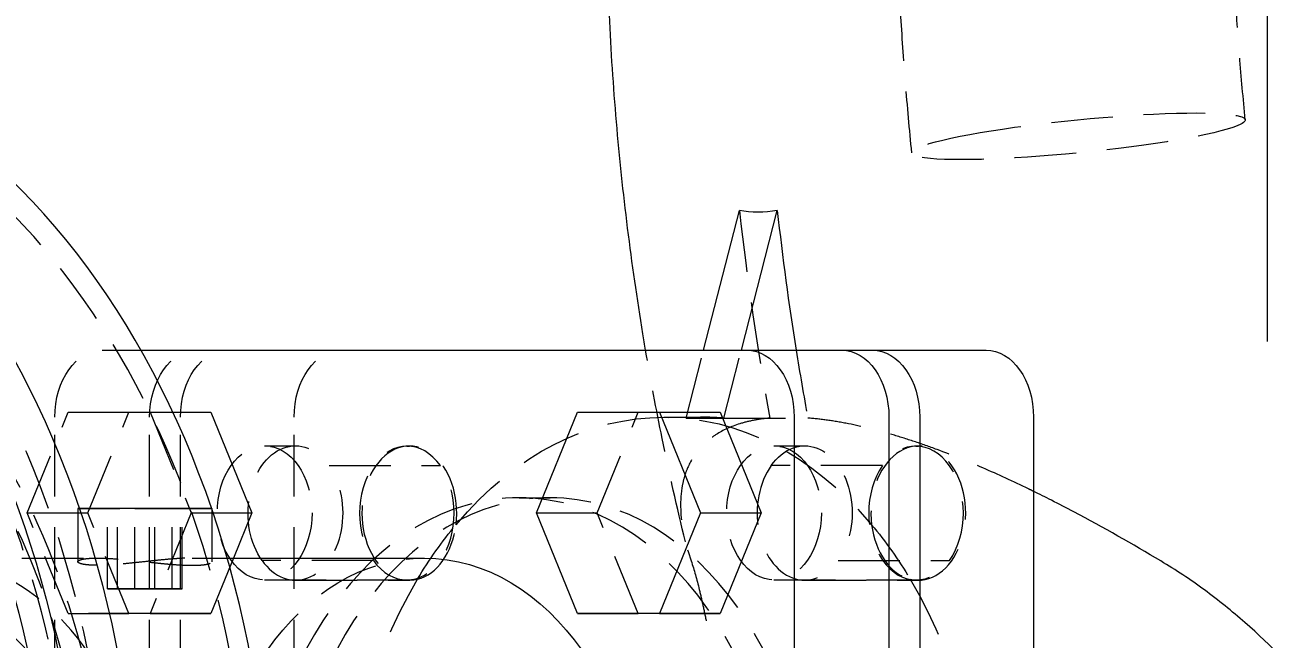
# Model space of a CAD drawing. Header units: millimetres. Extents: x -46397 to 283259, y -8690 to 23983.
# Drawn here: x -39877.8 to -39776.6, y 5323.8 to 5373.6 of the extents above; entities that cross this region are included whole.
import ezdxf

# ---------------------------------------------------------------- set-up
doc = ezdxf.new("R2010")
doc.units = ezdxf.units.MM
doc.linetypes.add('HIDDENX2', pattern=[0.75, 0.5, -0.25])
doc.layers.get('Defpoints').update_dxf_attribs({"lineweight": 0})
doc.layers.add('PHANTOM 2', color=8, linetype='Continuous', lineweight=0)
doc.styles.add('GHI CHÚ 1', font='isocp_IV25.ttf', dxfattribs={"width": 0.8})
doc.dimstyles.new('1-30SCALE', dxfattribs={"dimtxt": 75, "dimasz": 75, "dimexe": 37.5, "dimexo": 30, "dimgap": 30, "dimtad": 1, "dimtoh": 1, "dimdec": 0, "dimdsep": 46, "dimtxsty": 'GHI CHÚ 1', "dimcen": 0.09, "dimclrd": 256, "dimclre": 256, "dimclrt": 2, "dimadec": 0, "dimazin": 0, "dimtfac": 1, "dimtdec": 0, "dimtofl": 0, "dimtmove": 0, "dimatfit": 3, "dimfxl": 1, "dimlwd": 0, "dimlwe": 0, "dimarcsym": 0})

# ---------------------------------------------------------------- blocks, each defined once
blk = doc.blocks.new('A$C84ccd93c')
at = {"color": 3, "linetype": 'HIDDENX2', "lineweight": 0, "ltscale": 100, "extrusion": (6.890185696795332e-16, 1, 0)}
blk.add_line((602.3334846117214, 1954.614315794977), (602.3334846117214, 454.6143157949773), dxfattribs=at)
blk = doc.blocks.new('*D1602')
at = {"layer": 'Defpoints', "color": 0, "transparency": 16777216}
for p in [(-39820.50644374546, 5772.903243825266, -1.499105149169903), (-39366.01306975454, 5772.903243825266), (-39595.04675804672, 5022.903243826394, -1.499105149169903)]:
    blk.add_point(p, dxfattribs=at)
at = {"layer": 'PHANTOM 2', "linetype": 'Continuous', "lineweight": 0, "transparency": 16777216}
for p, q in [((-39790.50644374546, 5772.903243825266), (-39336.01306975454, 5772.903243825266)), ((-39366.01306975454, 5112.903243826394), (-39366.01306975454, 5682.903243825266)), ((-39565.04675804672, 5022.903243826394), (-39336.01306975454, 5022.903243826394))]:
    blk.add_line(p, q, dxfattribs=at)
at = {"layer": 'PHANTOM 2', "transparency": 16777216}
for points in [[(-39381.01306975454, 5682.903243825266), (-39351.01306975454, 5682.903243825266), (-39366.01306975454, 5772.903243825266)], [(-39381.01306975454, 5112.903243826394), (-39351.01306975454, 5112.903243826394), (-39366.01306975454, 5022.903243826394)]]:
    blk.add_solid(points, dxfattribs=at)
at = {"layer": 'PHANTOM 2', "color": 2, "transparency": 16777216, "insert": (-39443.51306975453, 5397.903243825841), "char_height": 95, "attachment_point": 5, "rotation": 90, "style": 'GHI CHÚ 1'}
blk.add_mtext('750', dxfattribs=at)

msp = doc.modelspace()

# ---------------------------------------------------------------- linework, layer by layer
at = {"color": 2, "linetype": 'Continuous', "lineweight": 0, "ltscale": 10, "extrusion": (6.890185696795331e-16, 1, 0)}
for p, q in [((-39822.74831283058, 5347.194576677811, -1.499105149169903), (-39819.83626451346, 5358.509167811159, -1.499105149169903)), ((-39819.67393552099, 5347.194576677811, -1.499105149169903), (-39816.76188720384, 5358.509167811159, -1.499105149169903)), ((-39868.36013086114, 5347.194576677811, -1.499105149169903), (-39819.23883140142, 5347.194576677811, -1.499105149169903)), ((-39819.23880625682, 5347.194576677687, -1.499105149169903), (-39811.55286298302, 5347.194505558032, -1.499105149169903)), ((-39811.54168015232, 5347.194482444264, -1.499105149169903), (-39809.0549565636, 5347.194482444264, -1.499105149169903)), ((-39809.05493141903, 5347.194482444148, -1.499105149169903), (-39799.83179949044, 5347.19439710057, -1.499105149169903)), ((-39865.77616110057, 5342.161996492013, -1.499105149169903), (-39862.69508033036, 5342.161967982126, -1.499105149169903)), ((-39862.69508033036, 5342.161967982126, -1.499105149169903), (-39859.36700698361, 5334.009794069028, -1.499105149169903)), ((-39836.2941957791, 5334.009839585607, -1.499105149169903), (-39832.96604699857, 5342.162013498705, -1.499105149169903)), ((-39832.96604699857, 5342.162013498705, -1.499105149169903), (-39826.30982487125, 5342.162013498705, -1.499105149169903)), ((-39826.30982487125, 5342.162013498705, -1.499105149169903), (-39821.390821176, 5342.161967982126, -1.499105149169903)), ((-39826.30982487125, 5342.162013498705, -1.499105149169903), (-39822.98175152449, 5334.009839585607, -1.499105149169903)), ((-39821.390821176, 5342.161967982126, -1.499105149169903), (-39818.06274782924, 5334.009794069028, -1.499105149169903)), ((-39815.39588490903, 5341.759794069078, -1.499105149169903), (-39815.39622687551, 5267.846750590349, -1.499105149169903)), ((-39807.7099416352, 5341.75972294943, -1.499105149169903), (-39807.71028360169, 5267.846679470701, -1.499105149169903)), ((-39805.21201007121, 5341.759699835539, -1.499105149169903), (-39805.21235203769, 5267.846656356817, -1.499105149169903)), ((-39795.98887814264, 5341.759614491962, -1.499105149169903), (-39795.98922010913, 5267.846571013232, -1.499105149169903)), ((-39862.60984792316, 5334.36867437958, -1.499105149169903), (-39862.60984844499, 5334.255888058981, -1.499105149169903)), ((-39862.52657136813, 5334.009823305149, -1.499105149169903), (-39859.36700698361, 5334.009794069035, -1.499105149169903)), ((-39859.36700698361, 5334.009794069035, -1.499105149169903), (-39860.86239664815, 5330.346893935372, -1.499105149169903)), ((-39832.96612243235, 5325.857665672508, -1.499105149169903), (-39836.2941957791, 5334.009839585607, -1.499105149169903)), ((-39822.98175152449, 5334.009839585607, -1.499105149169903), (-39826.30990030503, 5325.857665672515, -1.499105149169903)), ((-39822.98175152449, 5334.009839585607, -1.499105149169903), (-39818.06274782924, 5334.009794069035, -1.499105149169903)), ((-39818.06274782924, 5334.009794069035, -1.499105149169903), (-39821.39089660978, 5325.857620155936, -1.499105149169903)), ((-39861.38563804227, 5330.346898777027, -1.499105149169903), (-39845.3709983016, 5330.346750590196, -1.499105149169903)), ((-39826.30990030503, 5325.857665672508, -1.499105149169903), (-39832.96612243235, 5325.857665672508, -1.499105149169903)), ((-39832.96612243235, 5325.857665672508, -1.499105149169903), (-39828.0471187371, 5325.857620155929, -1.499105149169903)), ((-39821.39089660978, 5325.857620155936, -1.499105149169903), (-39828.0471187371, 5325.857620155936, -1.499105149169903)), ((-39826.30990030503, 5325.857665672508, -1.499105149169903), (-39821.39089660978, 5325.857620155929, -1.499105149169903))]:
    msp.add_line(p, q, dxfattribs=at)
at = {"color": 1, "linetype": 'HIDDENX2', "lineweight": 0, "ltscale": 10, "extrusion": (6.890185696795331e-16, 1, 0)}
for p, q in [((-39871.50324566447, 5347.194576677811, -1.499105149169903), (-39868.36013086114, 5347.194576677811, -1.499105149169903)), ((-39863.81730239067, 5347.194505558155, -1.499105149169903), (-39811.5528881276, 5347.194505558155, -1.499105149169903)), ((-39861.31937082668, 5347.194482444264, -1.499105149169903), (-39811.54168015232, 5347.194482444264, -1.499105149169903)), ((-39852.09623889808, 5347.194397100687, -1.499105149169903), (-39799.83182463504, 5347.194397100687, -1.499105149169903)), ((-39824.16359296988, 5341.695589582904, -1.499105149169903), (-39822.74831283058, 5347.194576677811, -1.499105149169903)), ((-39821.08921566029, 5341.695589582904, -1.499105149169903), (-39819.67393552099, 5347.194576677811, -1.499105149169903)), ((-39877.59845493347, 5334.009839585607, -1.499105149169903), (-39874.27030615293, 5342.162013498705, -1.499105149169903)), ((-39875.34658441256, 5267.846750590349, -1.499105149169903), (-39875.34624244607, 5341.759794069078, -1.499105149169903)), ((-39874.27030615293, 5342.162013498705, -1.499105149169903), (-39869.35130245768, 5342.161967982126, -1.499105149169903)), ((-39874.27030615293, 5342.162013498705, -1.499105149169903), (-39867.61408402561, 5342.162013498705, -1.499105149169903)), ((-39872.67945123825, 5334.009794069035, -1.499105149169903), (-39869.35130245768, 5342.161967982126, -1.499105149169903)), ((-39869.35130245768, 5342.161967982126, -1.499105149169903), (-39862.69508033036, 5342.161967982126, -1.499105149169903)), ((-39867.66064113873, 5267.846679470694, -1.499105149169903), (-39867.66029917225, 5341.759722949423, -1.499105149169903)), ((-39867.61408402561, 5342.162013498705, -1.499105149169903), (-39865.77616110057, 5342.161996492013, -1.499105149169903)), ((-39867.61408402561, 5342.162013498705, -1.499105149169903), (-39864.28601067886, 5334.009839585607, -1.499105149169903)), ((-39865.16270957474, 5267.84665635681, -1.499105149169903), (-39865.16236760825, 5341.759699835539, -1.499105149169903)), ((-39855.93957764615, 5267.846571013232, -1.499105149169903), (-39855.93923567969, 5341.759614491962, -1.499105149169903)), ((-39832.96604699857, 5342.162013498705, -1.499105149169903), (-39828.04704330332, 5342.161967982126, -1.499105149169903)), ((-39831.37519208388, 5334.009794069035, -1.499105149169903), (-39828.04704330332, 5342.161967982126, -1.499105149169903)), ((-39828.04704330332, 5342.161967982126, -1.499105149169903), (-39821.390821176, 5342.161967982126, -1.499105149169903)), ((-39825.96388592792, 5341.759614491161, -1.499105149169903), (-39822.60976316119, 5341.759583454756, -1.499105149169903)), ((-39824.16359296988, 5341.695589582897, -1.499105149169903), (-39817.36361622647, 5341.695526661281, -1.499105149169903)), ((-39821.08921566029, 5341.695589582897, -1.499105149169903), (-39814.28923891688, 5341.695526661281, -1.499105149169903)), ((-39858.33723554789, 5339.444505557988, -1.499105149169903), (-39855.83930398393, 5339.444482444097, -1.499105149169903)), ((-39846.79294885122, 5339.422659748069, -1.499105149169903), (-39846.60080026937, 5339.42265797008, -1.499105149169903)), ((-39817.03297639353, 5339.444505557988, -1.499105149169903), (-39814.53504482956, 5339.444482444097, -1.499105149169903)), ((-39805.51943346995, 5339.422659748069, -1.499105149169903), (-39805.3272848881, 5339.42265797008, -1.499105149169903)), ((-39853.11427016542, 5337.841786535219, -1.499105149169903), (-39844.0832868187, 5337.841702969631, -1.499105149169903)), ((-39808.2291604206, 5337.841702969631, -1.499105149169903), (-39817.26014376734, 5337.841786535219, -1.499105149169903)), ((-39837.68500976751, 5335.237983818292, -1.499105149169903), (-39835.18707820351, 5335.237960704409, -1.499105149169903)), ((-39874.27038158671, 5325.857665672508, -1.499105149169903), (-39877.59845493347, 5334.009839585607, -1.499105149169903)), ((-39877.59845493347, 5334.009839585607, -1.499105149169903), (-39872.67945123825, 5334.009794069035, -1.499105149169903)), ((-39873.47941314074, 5334.368724668765, -1.499105149169903), (-39873.47943309287, 5330.056246754425, -1.499105149169903)), ((-39869.35137789146, 5325.857620155936, -1.499105149169903), (-39872.67945123825, 5334.009794069028, -1.499105149169903)), ((-39871.07551687845, 5327.846978173616, -1.499105149169903), (-39871.07548670494, 5334.368717304092, -1.499105149169903)), ((-39868.85674599584, 5334.368717304092, -1.499105149169903), (-39871.07548670497, 5334.368717304092, -1.499105149169903)), ((-39870.26337124105, 5334.368699524176, -1.499105149169903), (-39871.07548670494, 5334.368717304092, -1.499105149169903)), ((-39870.26340141456, 5327.846960393707, -1.499105149169903), (-39870.26337124105, 5334.368699524183, -1.499105149169903)), ((-39867.23251506806, 5334.368681744268, -1.499105149169903), (-39870.26337124105, 5334.368699524183, -1.499105149169903)), ((-39868.85677616936, 5327.846978173616, -1.499105149169903), (-39868.85674599584, 5334.368717304092, -1.499105149169903)), ((-39868.85674599584, 5334.368717304092, -1.499105149169903), (-39865.82588982285, 5334.368699524183, -1.499105149169903)), ((-39864.28601067886, 5334.009839585607, -1.499105149169903), (-39867.61415945939, 5325.857665672515, -1.499105149169903)), ((-39867.23254524157, 5327.846942613792, -1.499105149169903), (-39867.23251506806, 5334.368681744268, -1.499105149169903)), ((-39865.01377435896, 5334.368681744268, -1.499105149169903), (-39867.23251506806, 5334.368681744268, -1.499105149169903)), ((-39865.82591999636, 5327.846960393707, -1.499105149169903), (-39865.82588982285, 5334.368699524183, -1.499105149169903)), ((-39865.82588982285, 5334.368699524176, -1.499105149169903), (-39865.01377435893, 5334.36868174426, -1.499105149169903)), ((-39865.01380453247, 5327.846942613792, -1.499105149169903), (-39865.01377435896, 5334.368681744268, -1.499105149169903)), ((-39864.28601067886, 5334.009839585607, -1.499105149169903), (-39862.52657136813, 5334.009823305149, -1.499105149169903)), ((-39862.60984844499, 5334.255888058981, -1.499105149169903), (-39862.60986787532, 5330.056191216895, -1.499105149169903)), ((-39836.2941957791, 5334.009839585607, -1.499105149169903), (-39831.37519208385, 5334.009794069035, -1.499105149169903)), ((-39828.0471187371, 5325.857620155936, -1.499105149169903), (-39831.37519208385, 5334.009794069028, -1.499105149169903)), ((-39885.53005190729, 5330.347122190377, -1.499105149169903), (-39871.88745728545, 5330.346995952578, -1.499105149169903)), ((-39864.20155779098, 5330.34692483333, -1.499105149169903), (-39861.38563804227, 5330.346898777027, -1.499105149169903)), ((-39860.86239664815, 5330.346893935372, -1.499105149169903), (-39862.69515576414, 5325.857620155936, -1.499105149169903)), ((-39849.51808324811, 5330.15579043973, -1.499105149169903), (-39858.54906659483, 5330.155874005325, -1.499105149169903)), ((-39811.82541845727, 5330.155874005325, -1.499105149169903), (-39802.79443511055, 5330.15579043973, -1.499105149169903)), ((-39858.33733612628, 5328.574940340756, -1.499105149169903), (-39846.80842121557, 5328.574833661277, -1.499105149169903)), ((-39855.82403277632, 5328.553178096433, -1.499105149169903), (-39846.60090084776, 5328.553092752848, -1.499105149169903)), ((-39817.03307697191, 5328.574940340756, -1.499105149169903), (-39805.5041620612, 5328.574833661277, -1.499105149169903)), ((-39814.55051739505, 5328.553178096433, -1.499105149169903), (-39805.32738546649, 5328.553092752848, -1.499105149169903)), ((-39870.26340141456, 5327.846960393707, -1.499105149169903), (-39871.07551687845, 5327.846978173623, -1.499105149169903)), ((-39871.07551687845, 5327.846978173616, -1.499105149169903), (-39868.85677616936, 5327.846978173616, -1.499105149169903)), ((-39867.23254524157, 5327.846942613792, -1.499105149169903), (-39870.26340141456, 5327.846960393707, -1.499105149169903)), ((-39868.85677616936, 5327.846978173616, -1.499105149169903), (-39865.82591999636, 5327.846960393707, -1.499105149169903)), ((-39865.01380453247, 5327.846942613792, -1.499105149169903), (-39867.23254524157, 5327.846942613792, -1.499105149169903)), ((-39865.82591999636, 5327.846960393707, -1.499105149169903), (-39865.01380453244, 5327.846942613792, -1.499105149169903)), ((-39867.61415945939, 5325.857665672508, -1.499105149169903), (-39874.27038158671, 5325.857665672508, -1.499105149169903)), ((-39874.27038158671, 5325.857665672508, -1.499105149169903), (-39869.35137789146, 5325.857620155929, -1.499105149169903)), ((-39862.69515576414, 5325.857620155936, -1.499105149169903), (-39869.35137789146, 5325.857620155936, -1.499105149169903)), ((-39867.61415945939, 5325.857665672508, -1.499105149169903), (-39862.69515576414, 5325.857620155929, -1.499105149169903))]:
    msp.add_line(p, q, dxfattribs=at)
at = {"color": 1, "linetype": 'HIDDENX2', "lineweight": 0, "ltscale": 10}
for centre, major_axis, ratio, start_param, end_param in [((-39905.8980379421, 5304.803832396962, -1.499105149169903), (-0.0006084991956002776, -65.76086956422351), 0.7071067811714111, -1.570789783786966, 4.490080882379702), ((-39917.42695285281, 5304.803939076456, -1.499105149169903), (-0.0006084991799773386, -65.76086956422536), 0.7071067811713733, -1.570789783786884, 4.712395523392702), ((-39917.42695285281, 5304.803939076456, -1.499105149169903), (-0.0005707182605037352, -61.67786304708815), 0.707106781171373, -1.570789783786884, 4.712395523392702), ((-39792.33660652238, 5364.529783578134, -1.499105149169903), (-13.520364222643, -1.34355454706576), 0.0984056618659799, -0.7902874237086843, 5.492897883470902), ((-39699.14579173806, 5385.236687663101, -1.499105149169903), (1.332471448834231e-13, 172.762092933991), 0.7071067811865474, 1.726127289017257, 1.825573311847291), ((-39908.20382092422, 5304.803853732871, -1.499105149169903), (-0.0004878051277504286, -52.71739130355257), 0.7071067811713732, -1.570789783786884, 4.712395523392702), ((-39908.20382092425, 5304.803853732878, -1.499105149169903), (-0.0004676894438830547, -50.54347826010788), 0.7071067811713733, -0.3621533011822278, 3.265440386558965), ((-39696.071414429, 5385.236687662861, -1.499105149169903), (1.367998585616767e-13, 172.7620929331974), 0.7071067811865471, 1.792815440467226, 1.825573311847029), ((-39832.12145067885, 5304.803149726674, -1.499105149169903), (16.48964317118618, 35.45891940119444), 0.6315235665455181, 6.509976985077053, 6.627691996971215), ((-39846.79299914042, 5333.987877139461, -1.499105149169903), (5.028918766722167e-05, 5.434782608613924), 0.7071067811708088, -0.7825631895042777, 2.353372602293805), ((-39846.60085055855, 5333.987875361471, -1.499105149169903), (5.028919412150323e-05, 5.434782608613152), 0.7071067811716998, -1.744403107262472, 3.315212520074476), ((-39805.32733517728, 5333.987875361471, -1.499105149169903), (-5.028919361457539e-05, -5.434782608614602), 0.7071067811711693, -0.1736067804672476, 4.8860088468697), ((-39805.51948375913, 5333.987877139461, -1.499105149169903), (5.028919250512953e-05, 5.43478260861392), 0.7071067811708587, -2.353359516277426, 0.7825762755206567), ((-39858.3372858371, 5334.009722949379, -1.499105149169903), (-5.028918842787923e-05, -5.434782608613668), 0.7071067811713732, 1.570802869802909, 7.853988176982496), ((-39817.03302668274, 5334.009722949379, -1.499105149169903), (-5.028918842787923e-05, -5.434782608613668), 0.7071067811713732, 1.570802869802909, 7.853988176982496), ((-39855.82398248714, 5333.987960705056, -1.499105149169903), (-5.028918766855394e-05, -5.434782608612643), 0.7071067811711071, -0.7882200512966966, 2.359029464085991), ((-39846.80837092636, 5334.0096162699, -1.499105149169903), (-5.028918766722167e-05, -5.434782608613924), 0.7071067811708088, -0.7825631895042777, 2.353372602293805), ((-39814.55046710587, 5333.987960705056, -1.499105149169903), (-5.028919655833174e-05, -5.434782608613484), 0.7071067811715301, -2.359016378123754, 0.7882331372584597), ((-39805.50411177202, 5334.0096162699, -1.499105149169903), (-5.028919250512953e-05, -5.43478260861392), 0.7071067811708587, -2.353359516277426, 0.7825762755206567), ((-39846.60085055855, 5333.987875361464, -1.499105149169903), (-5.028920306579298e-05, -5.434782608608599), 0.7071067811711308, 0.1736198664853528, 1.39718954632935), ((-39805.32733517728, 5333.987875361464, -1.499105149169903), (-5.02891998012932e-05, -5.434782608608627), 0.707106781171992, -1.397176460309948, -0.1736067804659509), ((-39885.53028826648, 5304.803643929898, -1.499105149169903), (-0.0002363591805326111, -25.54347826048591), 0.7071067811714474, -0.03637033671137146, 4.712395523392632), ((-39887.45177408491, 5304.803661709807, -1.499105149169903), (-0.0002112145936223511, -22.82608695617791), 0.7071067811713393, 0.1489508395607219, 4.712395523392773)]:
    msp.add_ellipse(centre, major_axis=major_axis, ratio=ratio, start_param=start_param, end_param=end_param, dxfattribs=at)
at = {"color": 2, "linetype": 'Continuous', "lineweight": 0, "ltscale": 10}
for centre, major_axis, ratio, start_param, end_param in [((-39916.61066008711, 5304.803931523124, -1.499105149169903), (-0.0006286148553484898, -67.93478260767084), 0.707106781171373, -1.570789783786884, 4.712395523392702), ((-39905.8980379421, 5304.803832396977, -1.499105149169903), (-0.0006286148550644843, -67.9347826076701), 0.7071067811713899, 2.597233569913262e-14, 3.141592653589819), ((-39918.96414150757, 5304.803953300386, -1.499105149169903), (-0.0005978171597637182, -64.60645726415213), 0.7071067811713732, -1.570789783786884, 4.712395523392702), ((-39918.96414150757, 5304.803953300386, -1.499105149169903), (-0.0005670194641789456, -61.27813192063342), 0.7071067811713732, -1.570789783786884, 4.712395523392702), ((-39696.071414426, 5385.2366876638, -1.499105149169903), (1.403525722434758e-13, 172.7620929375493), 0.7071067811865471, 1.726127289018113, 1.79281544046712)]:
    msp.add_ellipse(centre, major_axis=major_axis, ratio=ratio, start_param=start_param, end_param=end_param, dxfattribs=at)
at = {"color": 1, "linetype": 'HIDDENX2', "lineweight": 0, "ltscale": 10, "extrusion": (0, 0, -1)}
for centre, major_axis, ratio, start_param, end_param in [((-39871.50327080907, 5341.759794069078, -1.499105149169903), (5.028919766304557e-05, 5.434782608614279), 0.7071067811704644, -1.57080286980411, -6.543009213544337e-06), ((-39863.81732753527, 5341.75972294943, -1.499105149169903), (5.028919766304557e-05, 5.434782608614279), 0.7071067811704644, -1.57080286980411, -6.543009213544337e-06), ((-39861.31939597128, 5341.759699835539, -1.499105149169903), (5.028919766304557e-05, 5.434782608614279), 0.7071067811704644, -1.57080286980411, -6.543009213544337e-06), ((-39852.09626404269, 5341.759614491954, -1.499105149169903), (5.028919766332545e-05, 5.434782608614279), 0.7071067811704644, -1.570802869803776, -6.543009214210471e-06), ((-39811.5528881276, 5341.763514752772, -1.499105149169903), (5.711137373568608e-15, 5.430990805387411), 1.15745881410194e-06, 2.49525087752173e-26, 6.547575811133087e-06), ((-39799.83182463504, 5341.763407962167, -1.499105149169903), (-1.280508606533029e-12, 5.430989138520093), 1.157458932516786e-06, 2.102852975497872e-07, 6.757862448394877e-06), ((-39825.96422789441, 5304.803092752601, -1.499105149169903), (0.0003419664916292483, 36.95652173856843), 0.7071067811714067, -0.7008437473929643, 0.7008306613765451), ((-39855.83935427311, 5334.009699835488, -1.499105149169903), (5.028919374280616e-05, 5.434782608613917), 0.7071067811716257, -2.359029464085901, 0.7882200512948927), ((-39814.53509511874, 5334.009699835488, -1.499105149169903), (5.028919857183223e-05, 5.434782608613077), 0.7071067811713778, -0.7882331372583353, 2.359016378122932), ((-39837.68529138697, 5304.803201210062, -1.499105149169903), (-0.000281619455193488, -30.43478260823654), 0.7071067811713732, -1.570802869802909, 4.712382437376677), ((-39835.18735982297, 5304.803178096178, -1.499105149169903), (0.000281619455193488, 30.43478260823654), 0.7071067811713732, -1.570802869802908, 4.712382437376678), ((-39868.04463053195, 5334.368699524176, -1.499105149169903), (-5.434782608792414, 2.514459426067833e-05), 4.626605343094385e-06, -0.7853981634081508, 3.022554735385153), ((-39868.04463053195, 5334.368699524176, -1.499105149169903), (5.434782608784816, -2.514459447994771e-05), 4.626605131377884e-06, -8.310951926659982e-11, 2.356194490104605), ((-39825.9642278949, 5304.803092752528, -1.499105149169903), (0.0003419672551251815, 36.95652173865835), 0.7071067811605489, -0.8699656654327956, -0.7008437474076411), ((-39825.96422789339, 5304.80309275279, -1.499105149169903), (-0.0003419652278241877, -36.95652173829834), 0.7071067811548082, -2.440761992189883, -2.271640074163077), ((-39845.37123466079, 5304.803272329717, -1.499105149169903), (-0.000236359181769064, -25.54347826048435), 0.7071067811714706, 2.83225954378315e-13, 3.141592653590076), ((-39825.96422789441, 5304.803092752593, -1.499105149169903), (0.0003419664860799094, 36.95652173856841), 0.707106781171411, -2.271640074187848, -0.8699656654182806), ((-39825.96422789441, 5304.803092752593, -1.499105149169903), (-0.0003419664860799094, -36.95652173856841), 0.707106781171411, -2.271640074187848, -0.8699656654182806)]:
    msp.add_ellipse(centre, major_axis=major_axis, ratio=ratio, start_param=start_param, end_param=end_param, dxfattribs=at)
at = {"color": 2, "linetype": 'Continuous', "lineweight": 0, "ltscale": 10, "extrusion": (0, 0, -1)}
for centre, major_axis, ratio, start_param, end_param in [((-39819.23885654603, 5341.759794069071, -1.499105149169903), (5.028920600171284e-05, 5.434782608616017), 0.7071067811725373, -6.543010298898366e-06, 1.570789783784263), ((-39811.5529132722, 5341.75972294943, -1.499105149169903), (5.028918027624997e-05, 5.434782608614118), 0.7071067811709507, -1.328714915871387e-12, 1.570789783785947), ((-39809.05498170821, 5341.759699835539, -1.499105149169903), (5.028919571178608e-05, 5.4347826086142), 0.7071067811725372, -6.543008952419882e-06, 1.570789783785944), ((-39799.83184977961, 5341.759614491954, -1.499105149169903), (5.028917770381049e-05, 5.434782608615931), 0.7071067811709509, -6.705747068735946e-13, 1.57078978378694), ((-39868.04463053143, 5334.368699523528, -1.499105149169903), (5.434782608278332, -2.51439450947099e-05), 4.626612218326503e-06, -0.1190379182774244, -6.471416458264656e-11), ((-39845.37123466079, 5304.803272329717, -1.499105149169903), (0.0002363591843415034, 25.54347826048071), 0.7071067811711644, -4.263256414560601e-13, 1.570789783786422)]:
    msp.add_ellipse(centre, major_axis=major_axis, ratio=ratio, start_param=start_param, end_param=end_param, dxfattribs=at)
at = {"color": 1, "linetype": 'HIDDENX2', "lineweight": 0, "ltscale": 10}
for points, knots in [([(-39805.85697074499, 5363.186229031063, -1.499105149169903), (-39806.04511824372, 5365.079581791341, -1.499105149169903), (-39806.21454555323, 5366.976388013066, -1.499105149169903), (-39806.51585582405, 5370.775531691516, -1.499105149169903), (-39806.64773878077, 5372.677869117239, -1.499105149169903), (-39806.87387931044, 5376.486695660281, -1.499105149169903), (-39806.96813687994, 5378.393184746189, -1.499105149169903), (-39807.11896866676, 5382.208932208053, -1.499105149169903), (-39807.17554288177, 5384.118190552307, -1.499105149169903), (-39807.2509731453, 5387.93809221814, -1.499105149169903), (-39807.26982919264, 5389.84873550785, -1.499105149169903), (-39807.26982035284, 5391.759378651211, -1.499105149169903)], [1.431176529643346, 1.431176529643346, 1.431176529643346, 1.431176529643346, 1.459101797675257, 1.459101797675257, 1.487027065707167, 1.487027065707167, 1.514952333739078, 1.514952333739078, 1.542877601770988, 1.542877601770988, 1.570802869802899, 1.570802869802899, 1.570802869802899, 1.570802869802899]), ([(-39778.81624229971, 5365.87333812519, -1.499105149169903), (-39778.98653016842, 5367.586967104779, -1.499105149169903), (-39779.13992391387, 5369.304220763504, -1.499105149169903), (-39779.41277541511, 5372.74453513844, -1.499105149169903), (-39779.53223316965, 5374.467595812278, -1.499105149169903), (-39779.73709773514, 5377.918076784673, -1.499105149169903), (-39779.82250454518, 5379.645497041059, -1.499105149169903), (-39779.95918509184, 5383.103245967034, -1.499105149169903), (-39780.01045882783, 5384.833574594605, -1.499105149169903), (-39780.07882394263, 5388.295686535329, -1.499105149169903), (-39780.09591532117, 5390.02746980655, -1.499105149169903), (-39780.09590730889, 5391.759252928236, -1.499105149169903)], [1.431176529643346, 1.431176529643346, 1.431176529643346, 1.431176529643346, 1.459101797675256, 1.459101797675256, 1.487027065707167, 1.487027065707167, 1.514952333739077, 1.514952333739077, 1.542877601770988, 1.542877601770988, 1.570802869802898, 1.570802869802898, 1.570802869802898, 1.570802869802898]), ([(-39824.21264381253, 5331.673391549836, -1.499105149169903), (-39824.8964049847, 5334.447653901118, -1.499105149169903), (-39825.52597612847, 5337.241514329874, -1.499105149169903), (-39826.58615003643, 5342.421665878242, -1.499105149169903), (-39827.03247245232, 5344.803189577341, -1.499105149169903), (-39827.44000191835, 5347.194576677804, -1.499105149169903)], [1.235408971278939, 1.235408971278939, 1.235408971278939, 1.235408971278939, 1.289061016058747, 1.289061016058747, 1.3343023061644, 1.3343023061644, 1.3343023061644, 1.3343023061644]), ([(-39817.36361622647, 5341.695526661289, -1.499105149169903), (-39817.8099033125, 5341.655266408251, -1.499105149169903), (-39818.24157759754, 5341.595407985175, -1.499105149169903), (-39819.05652245981, 5341.439661420921, -1.499105149169903), (-39819.44089803175, 5341.343912403138, -1.499105149169903), (-39820.52830399835, 5341.006119987668, -1.499105149169903), (-39821.16586186347, 5340.713696728631, -1.499105149169903), (-39821.99993891153, 5340.182822565012, -1.499105149169903), (-39822.25730677287, 5339.990287831158, -1.499105149169903), (-39822.72513997252, 5339.582638882998, -1.499105149169903), (-39822.93684591199, 5339.366806879999, -1.499105149169903), (-39823.51041762106, 5338.686587942942, -1.499105149169903), (-39823.81099007808, 5338.189616301296, -1.499105149169903), (-39824.1534399215, 5337.388788148916, -1.499105149169903), (-39824.24945064788, 5337.112577952331, -1.499105149169903), (-39824.40687928221, 5336.542887419931, -1.499105149169903), (-39824.46821285412, 5336.249153997177, -1.499105149169903), (-39824.60146585983, 5335.354297807952, -1.499105149169903), (-39824.62398031561, 5334.736282831337, -1.499105149169903), (-39824.5208096361, 5332.831186832092, -1.499105149169903), (-39824.22591947136, 5331.493645530364, -1.499105149169903), (-39823.74862603343, 5330.111498608395, -1.499105149169903)], [0.04100053986358185, 0.04100053986358185, 0.04100053986358185, 0.04100053986358185, 0.04286927583543619, 0.04286927583543619, 0.04473801180729053, 0.04473801180729053, 0.04847548375099923, 0.04847548375099923, 0.05034421972285358, 0.05034421972285358, 0.05221295569470792, 0.05221295569470792, 0.05595042763841661, 0.05595042763841661, 0.05781916361027095, 0.05781916361027095, 0.0596878995821253, 0.0596878995821253, 0.063425371525834, 0.063425371525834, 0.0709003154132514, 0.0709003154132514, 0.0709003154132514, 0.0709003154132514]), ([(-39795.98890590842, 5335.758282312973, -1.499105149169903), (-39796.12091543048, 5335.822860084833, -1.499105149169903), (-39796.25293255161, 5335.88710748705, -1.499105149169903), (-39797.61945560022, 5336.548601854857, -1.499105149169903), (-39798.85487496143, 5337.117054084726, -1.499105149169903), (-39801.32910862335, 5338.185165928323, -1.499105149169903), (-39802.56791526094, 5338.684908710605, -1.499105149169903), (-39804.43021242315, 5339.371792885579, -1.499105149169903), (-39805.05145512416, 5339.590061975937, -1.499105149169903), (-39806.27678466644, 5339.997277505611, -1.499105149169903), (-39806.88316018751, 5340.187093839481, -1.499105149169903), (-39808.68281447314, 5340.712928631957, -1.499105149169903), (-39809.85673686222, 5341.005570154211, -1.499105149169903), (-39811.57469072126, 5341.345209194743, -1.499105149169903), (-39812.14236367086, 5341.441993696021, -1.499105149169903), (-39813.24029724771, 5341.596868255448, -1.499105149169903), (-39813.77289215141, 5341.655545472403, -1.499105149169903), (-39814.28923891688, 5341.695526661289, -1.499105149169903)], [0.0179192981759011, 0.0179192981759011, 0.0179192981759011, 0.0179192981759011, 0.01831908835386573, 0.01831908835386573, 0.02205950445958505, 0.02205950445958505, 0.02579992056530438, 0.02579992056530438, 0.02767012861816405, 0.02767012861816405, 0.02954033667102372, 0.02954033667102372, 0.03328075277674306, 0.03328075277674306, 0.03515096082960273, 0.03515096082960273, 0.03702116888246239, 0.03702116888246239, 0.03702116888246239, 0.03702116888246239]), ([(-39871.88762348186, 5329.762096270252, -1.499105149169903), (-39871.63295601719, 5329.762093913759, -1.499105149169903), (-39871.35763134074, 5329.769883980926, -1.499105149169903), (-39870.76745131257, 5329.799467804408, -1.499105149169903), (-39870.44875675955, 5329.821618568868, -1.499105149169903), (-39869.79062340339, 5329.876348292283, -1.499105149169903), (-39869.45211870284, 5329.908699983072, -1.499105149169903), (-39868.75610977085, 5329.979567824727, -1.499105149169903), (-39868.39738218448, 5330.018241536108, -1.499105149169903), (-39867.69063209518, 5330.094289828808, -1.499105149169903), (-39867.33883046635, 5330.132059535909, -1.499105149169903), (-39866.63802992087, 5330.202815298423, -1.499105149169903), (-39866.29657438534, 5330.234976649673, -1.499105149169903), (-39865.80605842866, 5330.27510734372, -1.499105149169903), (-39865.64569657657, 5330.287184869684, -1.499105149169903), (-39865.33136406617, 5330.30835314625, -1.499105149169903), (-39865.17653626605, 5330.317480532804, -1.499105149169903), (-39864.72997856131, 5330.339412558077, -1.499105149169903), (-39864.45556431764, 5330.346879257918, -1.499105149169903), (-39863.95240126408, 5330.346969994028, -1.499105149169903), (-39863.72205369335, 5330.339342966526, -1.499105149169903), (-39863.32698459626, 5330.310291603661, -1.499105149169903), (-39863.15984034739, 5330.289005638961, -1.499105149169903), (-39862.955069408, 5330.248600457863, -1.499105149169903), (-39862.89447203153, 5330.233662844194, -1.499105149169903), (-39862.79137587477, 5330.201999778622, -1.499105149169903), (-39862.74847494319, 5330.185211760046, -1.499105149169903), (-39862.6451697929, 5330.132727443854, -1.499105149169903), (-39862.60992173449, 5330.094688126573, -1.499105149169903), (-39862.60981413961, 5330.017881669725, -1.499105149169903), (-39862.64456432621, 5329.979962892338, -1.499105149169903), (-39862.78178565908, 5329.909291250394, -1.499105149169903), (-39862.88609531755, 5329.876245698683, -1.499105149169903), (-39863.1576051811, 5329.821619201229, -1.499105149169903), (-39863.32412496177, 5329.799837958492, -1.499105149169903), (-39863.71920230385, 5329.76998387567, -1.499105149169903), (-39863.94901542371, 5329.762125941586, -1.499105149169903), (-39864.45117498044, 5329.762066770966, -1.499105149169903), (-39864.72562658507, 5329.769624874602, -1.499105149169903), (-39865.32286571641, 5329.799502681922, -1.499105149169903), (-39865.63764077672, 5329.821440341208, -1.499105149169903), (-39866.12849212368, 5329.862205250075, -1.499105149169903), (-39866.29549784833, 5329.877118025778, -1.499105149169903), (-39866.63643846833, 5329.909198086653, -1.499105149169903), (-39866.81097482739, 5329.926432695846, -1.499105149169903), (-39867.33415536169, 5329.979710046736, -1.499105149169903), (-39867.6855897372, 5330.017606594733, -1.499105149169903), (-39868.39413697718, 5330.09385657791, -1.499105149169903), (-39868.75315281024, 5330.132383965686, -1.499105149169903), (-39869.4471871714, 5330.202467759375, -1.499105149169903), (-39869.7859127016, 5330.234453145454, -1.499105149169903), (-39870.4465889998, 5330.288568602004, -1.499105149169903), (-39870.76334330975, 5330.310167398539, -1.499105149169903), (-39871.35338896172, 5330.339234906928, -1.499105149169903), (-39871.63123167379, 5330.346945425062, -1.499105149169903), (-39872.13894602202, 5330.347045980404, -1.499105149169903), (-39872.3642300822, 5330.339543397898, -1.499105149169903), (-39872.75932384061, 5330.31067086563, -1.499105149169903), (-39872.93017462944, 5330.28893797273, -1.499105149169903), (-39873.20198655105, 5330.23528854117, -1.499105149169903), (-39873.30480874956, 5330.203407544282, -1.499105149169903), (-39873.40923468323, 5330.150594548922, -1.499105149169903), (-39873.4356780966, 5330.132079252016, -1.499105149169903), (-39873.4706068481, 5330.094642409505, -1.499105149169903), (-39873.47930984976, 5330.075649063877, -1.499105149169903), (-39873.47967568977, 5330.018653130103, -1.499105149169903), (-39873.44566801901, 5329.980520590379, -1.499105149169903), (-39873.30693699443, 5329.908993580862, -1.499105149169903), (-39873.20431103071, 5329.876613469411, -1.499105149169903), (-39872.93452267983, 5329.822098128187, -1.499105149169903), (-39872.76513686308, 5329.799827545498, -1.499105149169903), (-39872.36848649738, 5329.769897137939, -1.499105149169903), (-39872.14229094656, 5329.762098626738, -1.499105149169903), (-39871.88762348186, 5329.762096270252, -1.499105149169903)], [0, 0, 0, 0, 0.000979690561318095, 0.000979690561318095, 0.00195938112263619, 0.00195938112263619, 0.002939071683954284, 0.002939071683954284, 0.00391876224527238, 0.00391876224527238, 0.004898452806590474, 0.004898452806590474, 0.005878143367908569, 0.005878143367908569, 0.006367988648567617, 0.006367988648567617, 0.006857833929226663, 0.006857833929226663, 0.007837524490544766, 0.007837524490544766, 0.008817215051862868, 0.008817215051862868, 0.00979690561318097, 0.00979690561318097, 0.01028675089384003, 0.01028675089384003, 0.01077659617449908, 0.01077659617449908, 0.0117562867358172, 0.0117562867358172, 0.01273597729713532, 0.01273597729713532, 0.01371566785845343, 0.01371566785845343, 0.01469535841977155, 0.01469535841977155, 0.01567504898108966, 0.01567504898108966, 0.01665473954240778, 0.01665473954240778, 0.0176344301037259, 0.0176344301037259, 0.01812427538438497, 0.01812427538438497, 0.01861412066504405, 0.01861412066504405, 0.0195938112263622, 0.0195938112263622, 0.02057350178768035, 0.02057350178768035, 0.02155319234899851, 0.02155319234899851, 0.02253288291031666, 0.02253288291031666, 0.02351257347163482, 0.02351257347163482, 0.02449226403295297, 0.02449226403295297, 0.02547195459427112, 0.02547195459427112, 0.02645164515558928, 0.02645164515558928, 0.02694149043624836, 0.02694149043624836, 0.02743133571690743, 0.02743133571690743, 0.02841102627822556, 0.02841102627822556, 0.02939071683954369, 0.02939071683954369, 0.03037040740086181, 0.03037040740086181, 0.03135009796217994, 0.03135009796217994, 0.03135009796217994, 0.03135009796217994]), ([(-39823.74862603343, 5330.111498608395, -1.499105149169903), (-39823.50140640265, 5329.39559969884, -1.499105149169903), (-39823.29040487399, 5328.619024587383, -1.499105149169903), (-39822.98909842581, 5327.373757979719, -1.499105149169903), (-39822.89144776625, 5326.945177074103, -1.499105149169903), (-39822.69736391172, 5326.06198133722, -1.499105149169903), (-39822.6007768703, 5325.606562459007, -1.499105149169903), (-39822.11472972989, 5323.27852095391, -1.499105149169903), (-39821.71176389221, 5321.253739577874, -1.499105149169903), (-39820.97909618123, 5318.0010525188, -1.499105149169903), (-39820.7132687291, 5316.876979414551, -1.499105149169903), (-39820.13302147441, 5314.581026886774, -1.499105149169903), (-39819.81856885282, 5313.408337262673, -1.499105149169903), (-39819.13126721786, 5311.016528949537, -1.499105149169903), (-39818.75764260581, 5309.794954448206, -1.499105149169903), (-39818.14901770785, 5307.938148179524, -1.499105149169903), (-39817.93830850249, 5307.315661547454, -1.499105149169903), (-39817.50022226709, 5306.063919267453, -1.499105149169903), (-39817.27229019869, 5305.432977845073, -1.499105149169903), (-39817.03682815295, 5304.802768338664, -1.499105149169903)], [0.01191688118130392, 0.01191688118130392, 0.01191688118130392, 0.01191688118130392, 0.01585140096528298, 0.01585140096528298, 0.01781866085727252, 0.01781866085727252, 0.01978592074926205, 0.01978592074926205, 0.02765496031722016, 0.02765496031722016, 0.0315894801011992, 0.0315894801011992, 0.03552399988517826, 0.03552399988517826, 0.03945851966915732, 0.03945851966915732, 0.04142577956114685, 0.04142577956114685, 0.04339303945313637, 0.04339303945313637, 0.04339303945313637, 0.04339303945313637])]:
    msp.add_open_spline(points, degree=3, knots=knots, dxfattribs=at)
at = {"color": 2, "linetype": 'Continuous', "lineweight": 0, "ltscale": 10}
for points, knots in [([(-39827.44000191835, 5347.194576677804, -1.499105149169903), (-39827.51576523882, 5347.639156622058, -1.499105149169903), (-39827.59018783583, 5348.084077444032, -1.499105149169903), (-39828.12945273708, 5351.369566341064, -1.499105149169903), (-39828.54105092469, 5354.223188119368, -1.499105149169903), (-39829.25477323154, 5359.950935500779, -1.499105149169903), (-39829.55689708979, 5362.825060923179, -1.499105149169903), (-39830.0514405728, 5368.587527598672, -1.499105149169903), (-39830.24386001076, 5371.475868600336, -1.499105149169903), (-39830.38135240498, 5374.368163541544, -1.499105149169903)], [1.3343023061644, 1.3343023061644, 1.3343023061644, 1.3343023061644, 1.342713060838554, 1.342713060838554, 1.396365105618362, 1.396365105618362, 1.45001715039817, 1.45001715039817, 1.503669195177977, 1.503669195177977, 1.503669195177977, 1.503669195177977]), ([(-39785.66295588348, 5330.111498608388, -1.499105149169903), (-39787.95587078418, 5331.48093397164, -1.499105149169903), (-39790.29841756081, 5332.814484609679, -1.499105149169903), (-39793.31531203829, 5334.408449631864, -1.499105149169903), (-39793.92319379566, 5334.723529284415, -1.499105149169903), (-39795.01795352809, 5335.278782510012, -1.499105149169903), (-39795.50337832025, 5335.520766947923, -1.499105149169903), (-39795.98890590842, 5335.758282312973, -1.499105149169903)], [0.007097840036707774, 0.007097840036707774, 0.007097840036707774, 0.007097840036707774, 0.0145786722481464, 0.0145786722481464, 0.01644888030100607, 0.01644888030100607, 0.0179192981759011, 0.0179192981759011, 0.0179192981759011, 0.0179192981759011]), ([(-39764.77241388991, 5304.802768338664, -1.499105149169903), (-39764.83087019733, 5304.959225488851, -1.499105149169903), (-39764.89162124647, 5305.119362435415, -1.499105149169903), (-39765.01358169952, 5305.435612657452, -1.499105149169903), (-39765.19906163248, 5305.909083972484, -1.499105149169903), (-39765.39211645321, 5306.379838236589, -1.499105149169903), (-39765.78822945492, 5307.31770424289, -1.499105149169903), (-39766.06563697313, 5307.938093831416, -1.499105149169903), (-39766.937299121, 5309.784458478654, -1.499105149169903), (-39767.57091478625, 5310.995668392129, -1.499105149169903), (-39768.94223017612, 5313.376503294933, -1.499105149169903), (-39769.67993601359, 5314.546137535642, -1.499105149169903), (-39770.86571257625, 5316.266751577884, -1.499105149169903), (-39771.27419296344, 5316.83463864135, -1.499105149169903), (-39772.11801195052, 5317.958508666266, -1.499105149169903), (-39772.55381311462, 5318.514948218867, -1.499105149169903), (-39774.78056001826, 5321.24116829182, -1.499105149169903), (-39776.72796006291, 5323.264848212358, -1.499105149169903), (-39779.89443846216, 5326.044247982408, -1.499105149169903), (-39780.99104226308, 5326.927728419842, -1.499105149169903), (-39783.26879724633, 5328.599277067874, -1.499105149169903), (-39784.45351522381, 5329.389164426425, -1.499105149169903), (-39785.66295588348, 5330.111498608388, -1.499105149169903)], [-4.057752522942348e-05, -4.057752522942348e-05, -4.057752522942348e-05, -4.057752522942348e-05, 0.0004478185926376124, 0.0004478185926376124, 0.0009362147105046483, 0.00191300694623872, 0.00191300694623872, 0.003866591417706861, 0.003866591417706861, 0.007773760360643148, 0.007773760360643148, 0.01168092930357943, 0.01168092930357943, 0.01363451377504758, 0.01363451377504758, 0.01558809824651572, 0.01558809824651572, 0.0234024361323883, 0.0234024361323883, 0.02730960507532458, 0.02730960507532458, 0.03121677401826086, 0.03121677401826086, 0.03121677401826086, 0.03121677401826086])]:
    msp.add_open_spline(points, degree=3, knots=knots, dxfattribs=at)
msp.add_open_spline([(-39816.76188720384, 5358.509167811152, -1.499105149169903), (-39817.82941581804, 5358.343118925945, -1.499105149169903), (-39818.85420825458, 5358.343118925945, -1.499105149169903), (-39819.83626451346, 5358.509167811152, -1.499105149169903)], degree=3, dxfattribs=at)

# ---------------------------------------------------------------- block references
msp.add_blockref('A$C84ccd93c', (-40379.38024265843, 3818.288928030287, -1.499105149169903))

# ---------------------------------------------------------------- dimensions: what is measured, and where the dimension line sits
at = {"layer": 'PHANTOM 2'}
dim = msp.add_linear_dim(base=(-39366.01306975454, 5772.903243825266), p1=(-39595.04675804671, 5022.903243826392, -1.499105149169903), p2=(-39820.50644374544, 5772.903243825264, -1.499105149169903), angle=90, dimstyle='1-30SCALE', override={"dimtxt": 95, "dimasz": 90, "dimexe": 30, "dimtmove": 1}, dxfattribs=at)
dim.commit()
dim.dimension.update_dxf_attribs({"geometry": '*D1602', "text_midpoint": (-39443.51306975453, 5397.903243825841)})

doc.saveas('drawing.dxf')
